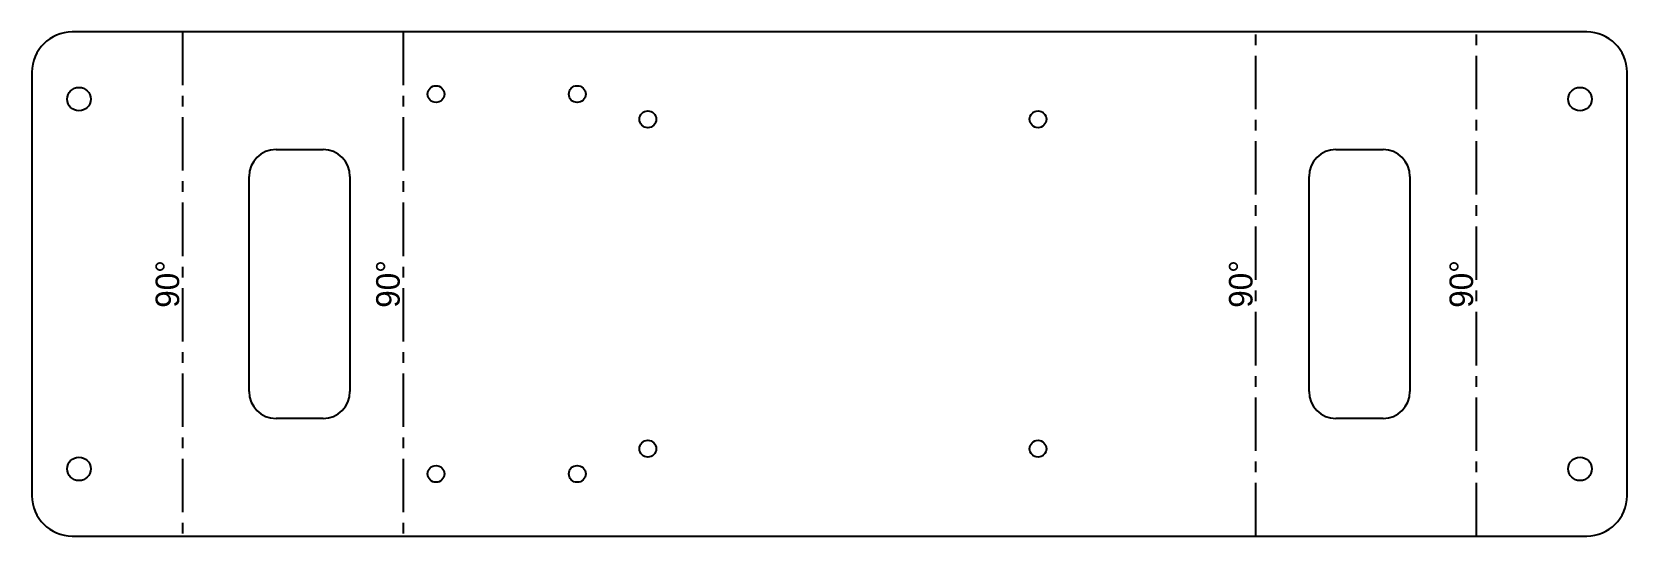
# Model space of a CAD drawing. Extents: x 0 to 237, y 0 to 75.
import ezdxf
from ezdxf.enums import TextEntityAlignment as Align

# ---------------------------------------------------------------- set-up
doc = ezdxf.new("R2010")
doc.units = 0
doc.linetypes.add('CENTER', pattern=[12.7, 7.9375, -1.5875, 1.5875, -1.5875])
for name, color, linetype in [('AP_BEND_ANGLES', 7, 'CONTINUOUS'), ('AP_BEND_LINES_UP', 1, 'CENTER'), ('AP_CONTOUR', 7, 'CONTINUOUS')]:
    doc.layers.add(name, color=color, linetype=linetype)

msp = doc.modelspace()

# ---------------------------------------------------------------- linework, layer by layer
at = {"layer": 'AP_BEND_LINES_UP', "color": 1, "linetype": 'CENTER'}
for p, q in [((22.39, 75), (22.39, 0)), ((55.18, 75), (55.18, 0)), ((181.97, 0), (181.97, 75)), ((214.76, 0), (214.76, 75))]:
    msp.add_line(p, q, dxfattribs=at)
at = {"layer": 'AP_CONTOUR', "color": 7, "linetype": 'CONTINUOUS'}
for p, q in [((231.16, 75), (6, 75)), ((0, 69), (0, 6)), ((237.16, 6), (237.16, 69)), ((36.29, 57.5), (43.29, 57.5)), ((193.87, 57.5), (200.87, 57.5)), ((32.29, 21.5), (32.29, 53.5)), ((47.29, 53.5), (47.29, 21.5)), ((189.87, 21.5), (189.87, 53.5)), ((204.87, 53.5), (204.87, 21.5)), ((43.29, 17.5), (36.29, 17.5)), ((200.87, 17.5), (193.87, 17.5)), ((6, 0), (231.16, 0))]:
    msp.add_line(p, q, dxfattribs=at)
for centre, radius in [((7, 65), 1.75), ((60.08, 65.75), 1.25), ((81.08, 65.75), 1.25), ((230.16, 65), 1.75), ((91.58, 62), 1.25), ((149.58, 62), 1.25), ((91.58, 13), 1.25), ((149.58, 13), 1.25), ((7, 10), 1.75), ((60.08, 9.25), 1.25), ((81.08, 9.25), 1.25), ((230.16, 10), 1.75)]:
    msp.add_circle(centre, radius, dxfattribs=at)
for centre, radius, start, end in [((6, 69), 6, 90, 180), ((231.16, 69), 6, 0, 90), ((36.29, 53.5), 4, 90, 180), ((43.29, 53.5), 4, 0, 90), ((193.87, 53.5), 4, 90, 180), ((200.87, 53.5), 4, 0, 90), ((36.29, 21.5), 4, 180, 270), ((43.29, 21.5), 4, 270, 0), ((193.87, 21.5), 4, 180, 270), ((200.87, 21.5), 4, 270, 0), ((6, 6), 6, 180, 270), ((231.16, 6), 6, 270, 0)]:
    msp.add_arc(centre, radius, start, end, dxfattribs=at)

# ---------------------------------------------------------------- texts
at = {"layer": 'AP_BEND_ANGLES', "color": 7, "linetype": 'CONTINUOUS'}
for p in [(21.89, 37.5), (54.68, 37.5), (181.47, 37.5), (214.26, 37.5)]:
    msp.add_text('90°', height=3.5, rotation=90, dxfattribs=at).set_placement(p, align=Align.CENTER)

doc.saveas('drawing.dxf')
